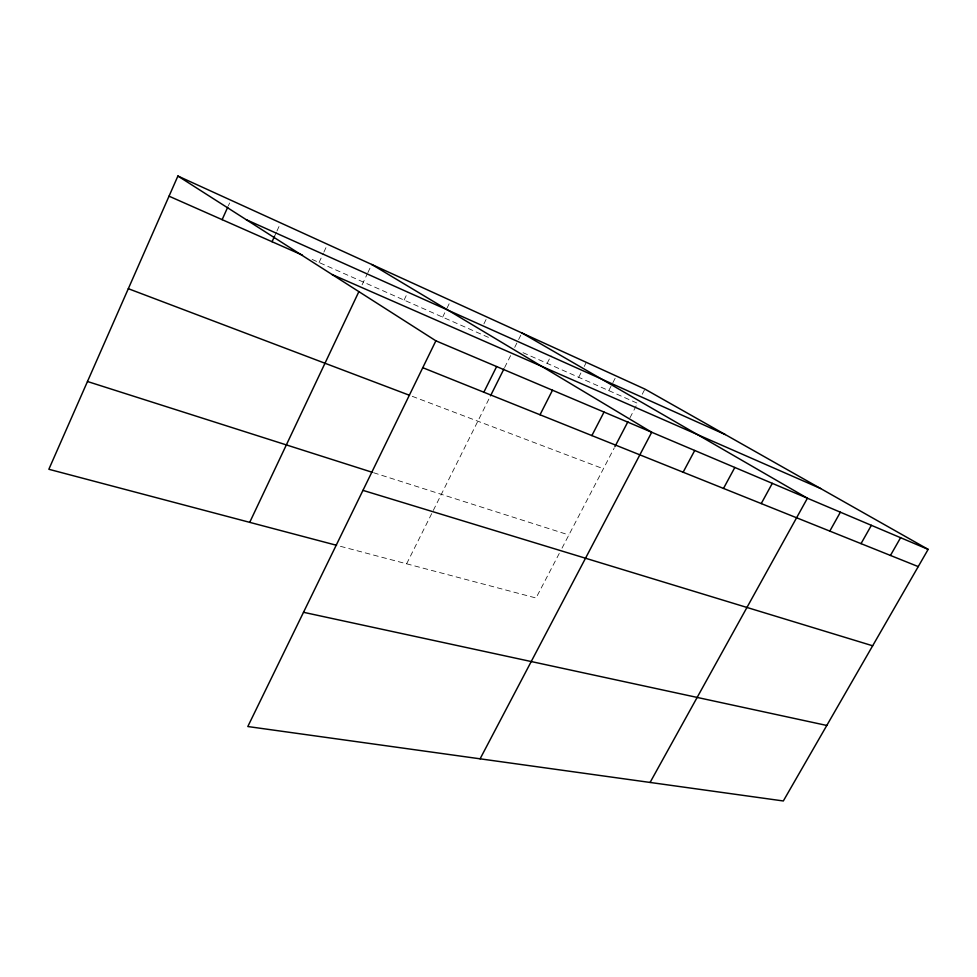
<?xml version="1.0" encoding="UTF-8"?>
<svg xmlns="http://www.w3.org/2000/svg" width="977" height="977" viewBox="0 0 977 977"><rect width="100%" height="100%" fill="white"/><g stroke="black" fill="none" stroke-linecap="round" stroke-linejoin="round"><path stroke-width="0.73" stroke-dasharray="4.88 3.66" d="M228.374 205.756L229.619 202.984M274.513 236.349L276.357 232.318M276.967 230.975L280.045 224.258M319.052 262.508L323.289 253.397M323.888 252.103L327.527 244.299M362.101 284.82L367.242 273.963M367.877 272.607L371.736 264.462M404.075 300.098L407.873 292.184M442.642 317.146L446.379 309.465M447.002 308.182L450.739 300.513M483.908 323.888L487.23 317.159M406.627 563.802L432.616 511.777M433.287 510.434L489.843 397.163M504.608 367.596L510.678 355.457M514.696 347.397L517.969 340.839M518.628 339.532L521.254 334.281M547.157 363.346L551.028 355.689M578.702 377.293L581.474 371.858M584.246 366.436L586.322 362.357M608.781 390.592L612.2 383.973M612.884 382.654L616.304 376.035M559.259 553.434L536.031 597.997L338.005 545.679M562.007 548.158L614.252 447.93M629.97 417.777L637.517 403.293L522.316 352.367M642.231 394.256L644.918 389.09M373.593 472.721L568.883 534.969M412.245 396.32L603.383 468.789M312.139 259.442L491.773 338.86"/><path stroke-width="1.47" d="M177.899 176.031L435.876 340.814L247.804 726.534L783.322 800.969L928.15 549.379L644.918 389.09L177.899 176.031L48.85 469.278L336.528 545.288M222.133 219.654L227.751 207.148M272.046 241.722L274.513 236.349M249.709 522.353L358.877 291.622M483.847 392.217L496.634 366.558M490.515 395.819L503.937 368.952M540.025 414.761L552.493 390.226M591.867 435.583L604.03 412.062M614.936 446.623L627.918 421.722M480.098 758.824L651.72 432.261L371.736 264.462M683.131 472.221L694.72 450.482M723.505 488.427L734.826 467.47M761.242 503.57L772.306 483.346M650.084 782.455L807.417 498.221L521.901 332.974M829.803 531.097L840.379 512.192M861.03 543.627L871.374 525.321M890.45 555.449L900.586 537.692M303.505 612.298L826.798 725.459M362.955 490.369L872.656 645.785M87.478 381.506L372.139 472.257M128.317 288.691L409.485 395.282M422.76 367.694L918.233 566.599M435.876 340.814L928.15 549.379M332.07 274.513L820.643 488.537M169.033 196.182L302.467 255.168M246.228 219.678L725.349 434.606"/></g></svg>
